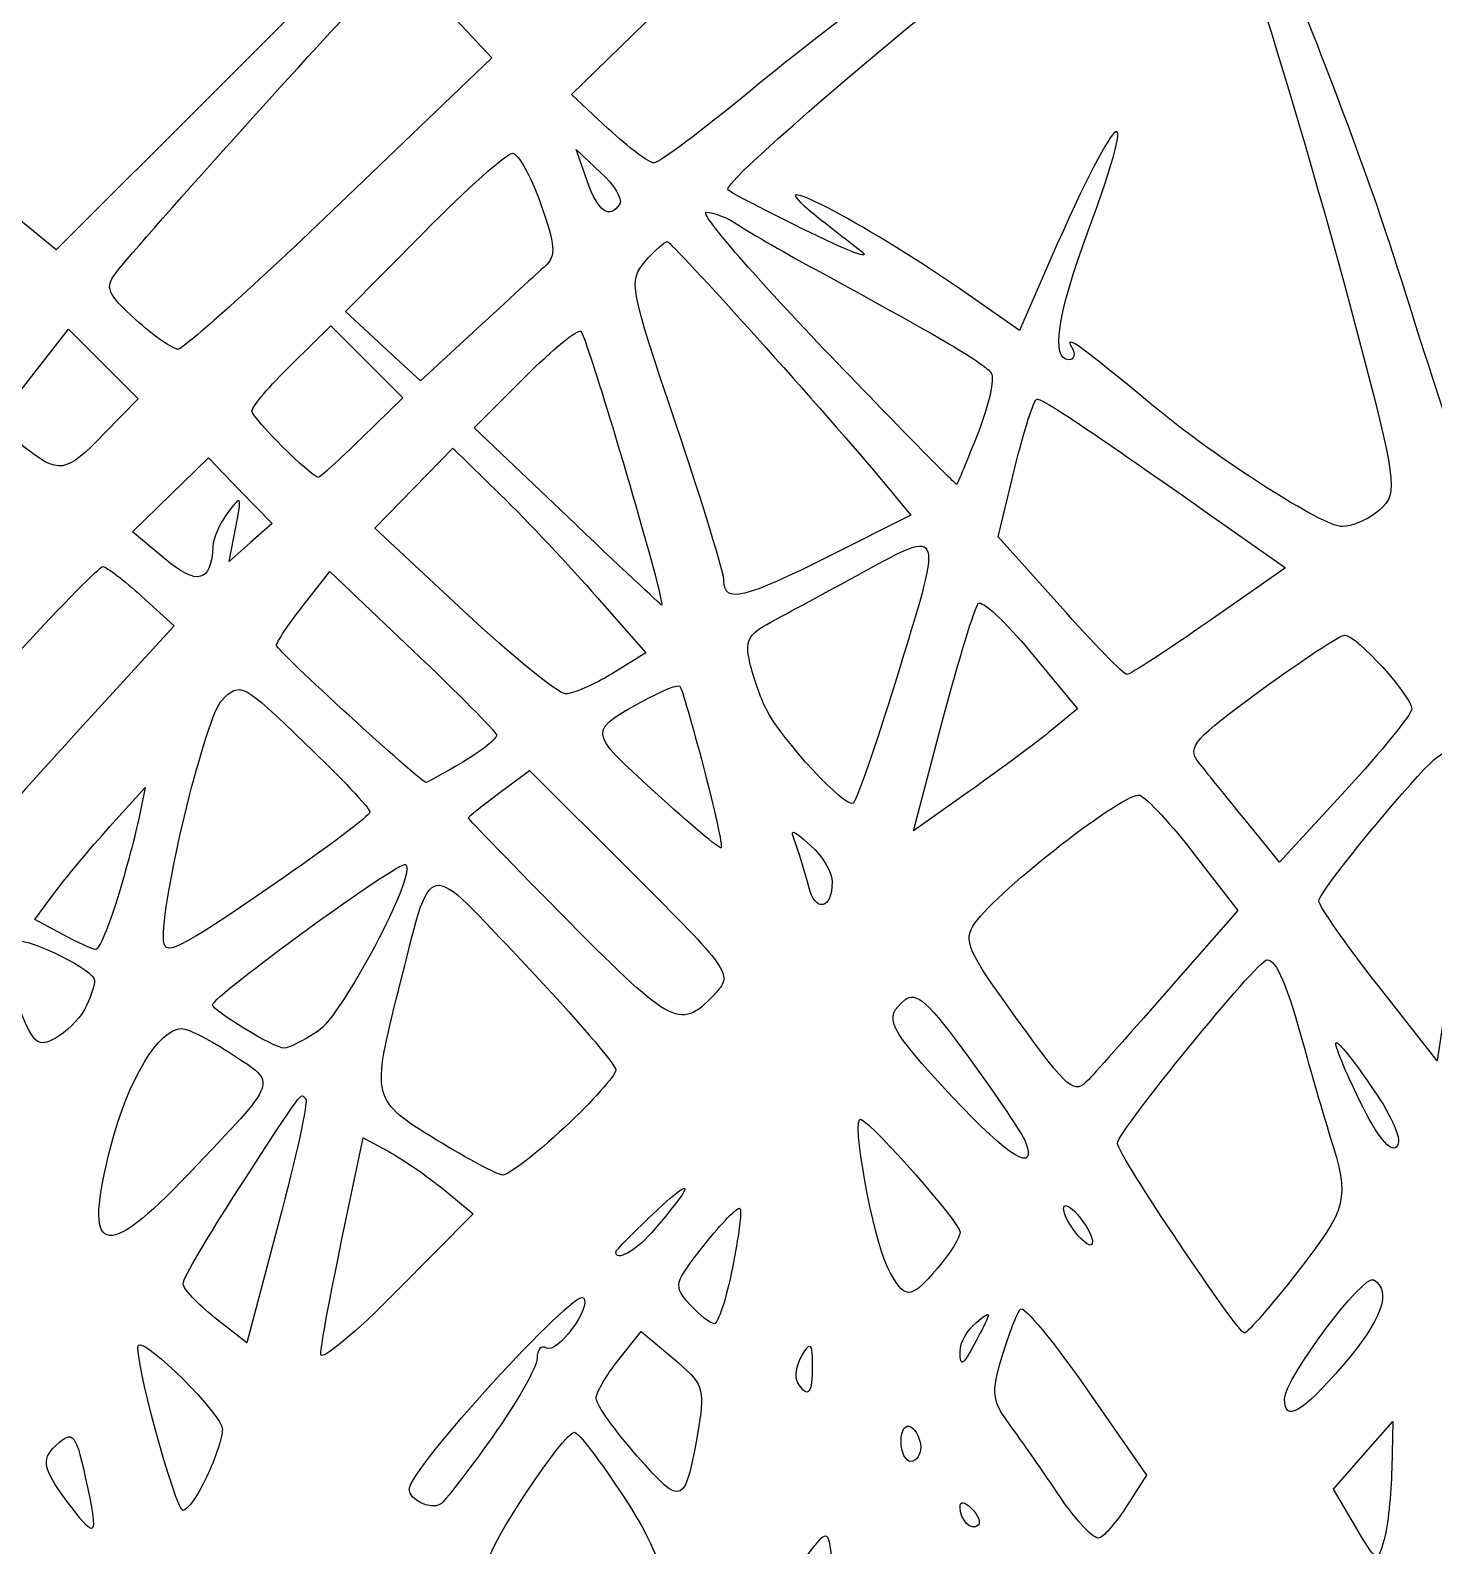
# Model space of a CAD drawing. Header units: centimetres. Extents: x -52 to 49, y -21 to 24.
# Drawn here: x 7.844 to 11.62, y -14.461 to -10.385 of the extents above; entities that cross this region are included whole.
import ezdxf

# ---------------------------------------------------------------- set-up
doc = ezdxf.new("R2010")
doc.units = ezdxf.units.CM
doc.header["$MEASUREMENT"] = 0
doc.layers.add('Layer 1', color=7, linetype='Continuous')

msp = doc.modelspace()

# ---------------------------------------------------------------- linework, layer by layer
at = {"layer": 'Layer 1'}
for points, knots in [([(9.78044, -10.54851), (9.98306, -10.38097), (10.64428, -9.87716), (10.81227, -9.76233), (10.81227, -9.76233), (10.8436, -9.74091), (10.9535, -9.66608), (11.05649, -9.59603), (11.05649, -9.59603), (11.15948, -9.52598), (11.25007, -9.45845), (11.25779, -9.44595), (11.25779, -9.44595), (11.27254, -9.42208), (10.90783, -9.15533), (10.85977, -9.15483), (10.85977, -9.15483), (10.81999, -9.15441), (9.92936, -9.94611), (9.49854, -10.36485), (9.49854, -10.36485), (9.49854, -10.36485), (9.3001, -10.55772), (9.3001, -10.55772), (9.3001, -10.55772), (9.3001, -10.55772), (9.39893, -10.64988), (9.39893, -10.64988), (9.39893, -10.64988), (9.45329, -10.70057), (9.5087, -10.74204), (9.52208, -10.74204), (9.52208, -10.74204), (9.53545, -10.74204), (9.65172, -10.65495), (9.78044, -10.54851)], [0, 0, 0, 0, 0.1, 0.1, 0.1, 0.1, 0.2, 0.2, 0.2, 0.2, 0.3, 0.3, 0.3, 0.3, 0.4, 0.4, 0.4, 0.4, 0.5, 0.5, 0.5, 0.5, 0.6, 0.6, 0.6, 0.6, 0.7, 0.7, 0.7, 0.7, 0.8, 0.8, 0.8, 0.8, 1, 1, 1, 1]), ([(11.9886, -11.34824), (11.99903, -11.32772), (12.03346, -11.21569), (12.06512, -11.09927), (12.06512, -11.09927), (12.09677, -10.98285), (12.16923, -10.74846), (12.22613, -10.5784), (12.22613, -10.5784), (12.28303, -10.40834), (12.32959, -10.26351), (12.32959, -10.25657), (12.32959, -10.25657), (12.32959, -10.23773), (11.95629, -9.93241), (11.65103, -9.70156), (11.65103, -9.70156), (11.40035, -9.51198), (11.31482, -9.46845), (11.2933, -9.51945), (11.2933, -9.51945), (11.28845, -9.53095), (11.22793, -9.58059), (11.1588, -9.62977), (11.1588, -9.62977), (11.08968, -9.67895), (11.03312, -9.73257), (11.03312, -9.74893), (11.03312, -9.74893), (11.03312, -9.76529), (11.11513, -9.96931), (11.21537, -10.2023), (11.21537, -10.2023), (11.31561, -10.43529), (11.45339, -10.80386), (11.52154, -11.02135), (11.52154, -11.02135), (11.5897, -11.23883), (11.65673, -11.44459), (11.67049, -11.47859), (11.67049, -11.47859), (11.67049, -11.47859), (11.69552, -11.54041), (11.69552, -11.54041), (11.69552, -11.54041), (11.69552, -11.54041), (11.83257, -11.46298), (11.83257, -11.46298), (11.83257, -11.46298), (11.90795, -11.4204), (11.97816, -11.36876), (11.98858, -11.34825), (11.98858, -11.34825), (11.98858, -11.34825), (11.9886, -11.34824), (11.9886, -11.34824)], [0, 0, 0, 0, 0.0666667, 0.0666667, 0.0666667, 0.0666667, 0.1333333, 0.1333333, 0.1333333, 0.1333333, 0.2, 0.2, 0.2, 0.2, 0.2666667, 0.2666667, 0.2666667, 0.2666667, 0.3333333, 0.3333333, 0.3333333, 0.3333333, 0.4, 0.4, 0.4, 0.4, 0.4666667, 0.4666667, 0.4666667, 0.4666667, 0.5333333, 0.5333333, 0.5333333, 0.5333333, 0.6, 0.6, 0.6, 0.6, 0.6666667, 0.6666667, 0.6666667, 0.6666667, 0.7333333, 0.7333333, 0.7333333, 0.7333333, 0.8, 0.8, 0.8, 0.8, 0.8666667, 0.8666667, 0.8666667, 0.8666667, 1, 1, 1, 1]), ([(8.4654, -9.84559), (8.30173, -9.69109), (8.15963, -9.56137), (8.14962, -9.55732), (8.14962, -9.55732), (8.11862, -9.54477), (7.32895, -10.4222), (7.32895, -10.46919), (7.32895, -10.46919), (7.32895, -10.48394), (7.4605, -10.60404), (7.62127, -10.73608), (7.62127, -10.73608), (7.62127, -10.73608), (7.91359, -10.97615), (7.91359, -10.97615), (7.91359, -10.97615), (7.91359, -10.97615), (8.33828, -10.55131), (8.33828, -10.55131), (8.33828, -10.55131), (8.33828, -10.55131), (8.76297, -10.12647), (8.76297, -10.12647), (8.76297, -10.12647), (8.76297, -10.12647), (8.46539, -9.84557), (8.46539, -9.84557), (8.46539, -9.84557), (8.46539, -9.84557), (8.4654, -9.84559), (8.4654, -9.84559)], [0, 0, 0, 0, 0.1111111, 0.1111111, 0.1111111, 0.1111111, 0.2222222, 0.2222222, 0.2222222, 0.2222222, 0.3333333, 0.3333333, 0.3333333, 0.3333333, 0.4444444, 0.4444444, 0.4444444, 0.4444444, 0.5555556, 0.5555556, 0.5555556, 0.5555556, 0.6666667, 0.6666667, 0.6666667, 0.6666667, 0.7777778, 0.7777778, 0.7777778, 0.7777778, 1, 1, 1, 1]), ([(11.46307, -11.68421), (11.52416, -11.63783), (11.52258, -11.61678), (11.4317, -11.26642), (11.4317, -11.26642), (11.25426, -10.58241), (11.00823, -9.81215), (10.96229, -9.79684), (10.96229, -9.79684), (10.91573, -9.78132), (9.69147, -10.78508), (9.72097, -10.81459), (9.72097, -10.81459), (9.72796, -10.82158), (9.82662, -10.87276), (9.94022, -10.92833), (9.94022, -10.92833), (10.06458, -10.98917), (10.11635, -11.00643), (10.07033, -10.97172), (10.07033, -10.97172), (10.02829, -10.94001), (9.96876, -10.89321), (9.93804, -10.86771), (9.93804, -10.86771), (9.79408, -10.74825), (10.11658, -10.91998), (10.3678, -11.09656), (10.3678, -11.09656), (10.3678, -11.09656), (10.50498, -11.19298), (10.50498, -11.19298), (10.50498, -11.19298), (10.50498, -11.19298), (10.57128, -11.04029), (10.57128, -11.04029), (10.57128, -11.04029), (10.76761, -10.58815), (10.83967, -10.51906), (10.68915, -10.92729), (10.68915, -10.92729), (10.60721, -11.14953), (10.58903, -11.27125), (10.63779, -11.27125), (10.63779, -11.27125), (10.6532, -11.27125), (10.65687, -11.25637), (10.64594, -11.23818), (10.64594, -11.23818), (10.62289, -11.19981), (10.66892, -11.23277), (10.86112, -11.39228), (10.86112, -11.39228), (11.03981, -11.54057), (11.32268, -11.72124), (11.37454, -11.7202), (11.37454, -11.7202), (11.39775, -11.71975), (11.43758, -11.70354), (11.46304, -11.68421), (11.46304, -11.68421), (11.46304, -11.68421), (11.46307, -11.68421), (11.46307, -11.68421)], [0, 0, 0, 0, 0.0588235, 0.0588235, 0.0588235, 0.0588235, 0.1176471, 0.1176471, 0.1176471, 0.1176471, 0.1764706, 0.1764706, 0.1764706, 0.1764706, 0.2352941, 0.2352941, 0.2352941, 0.2352941, 0.2941176, 0.2941176, 0.2941176, 0.2941176, 0.3529412, 0.3529412, 0.3529412, 0.3529412, 0.4117647, 0.4117647, 0.4117647, 0.4117647, 0.4705882, 0.4705882, 0.4705882, 0.4705882, 0.5294118, 0.5294118, 0.5294118, 0.5294118, 0.5882353, 0.5882353, 0.5882353, 0.5882353, 0.6470588, 0.6470588, 0.6470588, 0.6470588, 0.7058824, 0.7058824, 0.7058824, 0.7058824, 0.7647059, 0.7647059, 0.7647059, 0.7647059, 0.8235294, 0.8235294, 0.8235294, 0.8235294, 0.8823529, 0.8823529, 0.8823529, 0.8823529, 1, 1, 1, 1]), ([(8.67707, -10.85104), (8.67707, -10.85104), (9.08591, -10.4593), (9.08591, -10.4593), (9.08591, -10.4593), (9.08591, -10.4593), (8.96343, -10.32967), (8.96343, -10.32967), (8.96343, -10.32967), (8.96343, -10.32967), (8.84095, -10.20004), (8.84095, -10.20004), (8.84095, -10.20004), (8.84095, -10.20004), (8.77009, -10.26601), (8.77009, -10.26601), (8.77009, -10.26601), (8.70004, -10.33123), (8.14075, -10.9516), (8.07385, -11.03829), (8.07385, -11.03829), (8.0439, -11.0771), (8.0511, -11.09393), (8.12727, -11.16319), (8.12727, -11.16319), (8.17568, -11.20721), (8.2272, -11.24313), (8.24176, -11.24301), (8.24176, -11.24301), (8.25631, -11.24301), (8.4522, -11.0665), (8.67706, -10.85104), (8.67706, -10.85104), (8.67706, -10.85104), (8.67707, -10.85104), (8.67707, -10.85104)], [0, 0, 0, 0, 0.1, 0.1, 0.1, 0.1, 0.2, 0.2, 0.2, 0.2, 0.3, 0.3, 0.3, 0.3, 0.4, 0.4, 0.4, 0.4, 0.5, 0.5, 0.5, 0.5, 0.6, 0.6, 0.6, 0.6, 0.7, 0.7, 0.7, 0.7, 0.8, 0.8, 0.8, 0.8, 1, 1, 1, 1]), ([(9.22963, -11.01883), (9.25901, -10.99235), (9.25685, -10.96403), (9.21681, -10.85129), (9.21681, -10.85129), (9.19031, -10.77667), (9.15625, -10.71562), (9.14114, -10.71562), (9.14114, -10.71562), (9.12602, -10.71562), (9.01869, -10.81148), (8.90261, -10.92865), (8.90261, -10.92865), (8.90261, -10.92865), (8.69157, -11.14168), (8.69157, -11.14168), (8.69157, -11.14168), (8.69157, -11.14168), (8.79266, -11.23499), (8.79266, -11.23499), (8.79266, -11.23499), (8.79266, -11.23499), (8.89375, -11.3283), (8.89375, -11.3283), (8.89375, -11.3283), (8.89375, -11.3283), (9.04402, -11.1895), (9.04402, -11.1895), (9.04402, -11.1895), (9.12667, -11.11316), (9.2102, -11.03636), (9.22965, -11.01883), (9.22965, -11.01883), (9.22965, -11.01883), (9.22963, -11.01883), (9.22963, -11.01883)], [0, 0, 0, 0, 0.1, 0.1, 0.1, 0.1, 0.2, 0.2, 0.2, 0.2, 0.3, 0.3, 0.3, 0.3, 0.4, 0.4, 0.4, 0.4, 0.5, 0.5, 0.5, 0.5, 0.6, 0.6, 0.6, 0.6, 0.7, 0.7, 0.7, 0.7, 0.8, 0.8, 0.8, 0.8, 1, 1, 1, 1]), ([(9.43002, -10.85176), (9.43771, -10.83932), (9.41444, -10.80138), (9.37832, -10.76745), (9.37832, -10.76745), (9.37832, -10.76745), (9.31265, -10.70575), (9.31265, -10.70575), (9.31265, -10.70575), (9.31265, -10.70575), (9.34204, -10.79006), (9.34204, -10.79006), (9.34204, -10.79006), (9.37109, -10.87339), (9.40288, -10.89568), (9.43002, -10.85176)], [0, 0, 0, 0, 0.2, 0.2, 0.2, 0.2, 0.4, 0.4, 0.4, 0.4, 0.6, 0.6, 0.6, 0.6, 1, 1, 1, 1]), ([(10.39371, -11.46768), (10.42282, -11.39382), (10.4387, -11.32167), (10.429, -11.30736), (10.429, -11.30736), (10.41139, -11.28137), (10.29932, -11.2151), (9.9748, -11.03875), (9.9748, -11.03875), (9.88021, -10.98735), (9.77934, -10.92934), (9.75063, -10.90983), (9.75063, -10.90983), (9.72193, -10.89032), (9.68223, -10.87437), (9.66241, -10.87437), (9.66241, -10.87437), (9.6426, -10.87437), (9.78514, -11.04004), (9.97918, -11.24253), (9.97918, -11.24253), (10.17322, -11.44502), (10.33396, -11.60873), (10.33638, -11.60633), (10.33638, -11.60633), (10.33879, -11.60392), (10.3646, -11.54154), (10.39371, -11.46768)], [0, 0, 0, 0, 0.125, 0.125, 0.125, 0.125, 0.25, 0.25, 0.25, 0.25, 0.375, 0.375, 0.375, 0.375, 0.5, 0.5, 0.5, 0.5, 0.625, 0.625, 0.625, 0.625, 0.75, 0.75, 0.75, 0.75, 1, 1, 1, 1]), ([(9.99706, -11.79775), (9.99706, -11.79775), (10.21314, -11.68925), (10.21314, -11.68925), (10.21314, -11.68925), (10.21314, -11.68925), (10.14385, -11.60592), (10.14385, -11.60592), (10.14385, -11.60592), (9.99273, -11.4242), (9.56974, -10.95374), (9.55748, -10.95374), (9.55748, -10.95374), (9.55031, -10.95374), (9.52353, -10.97786), (9.49796, -11.00734), (9.49796, -11.00734), (9.4532, -11.05895), (9.45627, -11.07514), (9.58085, -11.444), (9.58085, -11.444), (9.65201, -11.65469), (9.71022, -11.84488), (9.71022, -11.86665), (9.71022, -11.86665), (9.71022, -11.92785), (9.76336, -11.91508), (9.99707, -11.79774), (9.99707, -11.79774), (9.99707, -11.79774), (9.99706, -11.79775), (9.99706, -11.79775)], [0, 0, 0, 0, 0.1111111, 0.1111111, 0.1111111, 0.1111111, 0.2222222, 0.2222222, 0.2222222, 0.2222222, 0.3333333, 0.3333333, 0.3333333, 0.3333333, 0.4444444, 0.4444444, 0.4444444, 0.4444444, 0.5555556, 0.5555556, 0.5555556, 0.5555556, 0.6666667, 0.6666667, 0.6666667, 0.6666667, 0.7777778, 0.7777778, 0.7777778, 0.7777778, 1, 1, 1, 1]), ([(8.04382, -11.46919), (8.04382, -11.46919), (8.13406, -11.37609), (8.13406, -11.37609), (8.13406, -11.37609), (8.13406, -11.37609), (8.04047, -11.2825), (8.04047, -11.2825), (8.04047, -11.2825), (8.04047, -11.2825), (7.94688, -11.18891), (7.94688, -11.18891), (7.94688, -11.18891), (7.94688, -11.18891), (7.84793, -11.31592), (7.84793, -11.31592), (7.84793, -11.31592), (7.84793, -11.31592), (7.74898, -11.44293), (7.74898, -11.44293), (7.74898, -11.44293), (7.74898, -11.44293), (7.82339, -11.50248), (7.82339, -11.50248), (7.82339, -11.50248), (7.92159, -11.58107), (7.93773, -11.57863), (8.04381, -11.46919), (8.04381, -11.46919), (8.04381, -11.46919), (8.04382, -11.46919), (8.04382, -11.46919)], [0, 0, 0, 0, 0.1111111, 0.1111111, 0.1111111, 0.1111111, 0.2222222, 0.2222222, 0.2222222, 0.2222222, 0.3333333, 0.3333333, 0.3333333, 0.3333333, 0.4444444, 0.4444444, 0.4444444, 0.4444444, 0.5555556, 0.5555556, 0.5555556, 0.5555556, 0.6666667, 0.6666667, 0.6666667, 0.6666667, 0.7777778, 0.7777778, 0.7777778, 0.7777778, 1, 1, 1, 1]), ([(8.73593, -11.48145), (8.73593, -11.48145), (8.8465, -11.37415), (8.8465, -11.37415), (8.8465, -11.37415), (8.8465, -11.37415), (8.7496, -11.27725), (8.7496, -11.27725), (8.7496, -11.27725), (8.7496, -11.27725), (8.6527, -11.18035), (8.6527, -11.18035), (8.6527, -11.18035), (8.6527, -11.18035), (8.54646, -11.28409), (8.54646, -11.28409), (8.54646, -11.28409), (8.48803, -11.34115), (8.44022, -11.39749), (8.44022, -11.40929), (8.44022, -11.40929), (8.44022, -11.42726), (8.59843, -11.58558), (8.61878, -11.58798), (8.61878, -11.58798), (8.6224, -11.5884), (8.67512, -11.54047), (8.73593, -11.48145)], [0, 0, 0, 0, 0.125, 0.125, 0.125, 0.125, 0.25, 0.25, 0.25, 0.25, 0.375, 0.375, 0.375, 0.375, 0.5, 0.5, 0.5, 0.5, 0.625, 0.625, 0.625, 0.625, 0.75, 0.75, 0.75, 0.75, 1, 1, 1, 1]), ([(9.52047, -11.83349), (9.45595, -11.59392), (9.33779, -11.20751), (9.32521, -11.19493), (9.32521, -11.19493), (9.31764, -11.18736), (9.24992, -11.24269), (9.17472, -11.31789), (9.17472, -11.31789), (9.17472, -11.31789), (9.03799, -11.45462), (9.03799, -11.45462), (9.03799, -11.45462), (9.03799, -11.45462), (9.28811, -11.69246), (9.28811, -11.69246), (9.28811, -11.69246), (9.42568, -11.82327), (9.54025, -11.93084), (9.54271, -11.9315), (9.54271, -11.9315), (9.54517, -11.93216), (9.53517, -11.88806), (9.52047, -11.83349)], [0, 0, 0, 0, 0.1428571, 0.1428571, 0.1428571, 0.1428571, 0.2857143, 0.2857143, 0.2857143, 0.2857143, 0.4285714, 0.4285714, 0.4285714, 0.4285714, 0.5714286, 0.5714286, 0.5714286, 0.5714286, 0.7142857, 0.7142857, 0.7142857, 0.7142857, 1, 1, 1, 1]), ([(11.0154, -11.9747), (11.0154, -11.9747), (11.22116, -11.83148), (11.22116, -11.83148), (11.22116, -11.83148), (11.22116, -11.83148), (11.00147, -11.67699), (11.00147, -11.67699), (11.00147, -11.67699), (10.68376, -11.45357), (10.56923, -11.37708), (10.55242, -11.37708), (10.55242, -11.37708), (10.54425, -11.37708), (10.51733, -11.46039), (10.49257, -11.56222), (10.49257, -11.56222), (10.49257, -11.56222), (10.44757, -11.74736), (10.44757, -11.74736), (10.44757, -11.74736), (10.44757, -11.74736), (10.61345, -11.93263), (10.61345, -11.93263), (10.61345, -11.93263), (10.70468, -12.03453), (10.78615, -12.1179), (10.79448, -12.1179), (10.79448, -12.1179), (10.80281, -12.1179), (10.90223, -12.05345), (11.0154, -11.97468), (11.0154, -11.97468), (11.0154, -11.97468), (11.0154, -11.9747), (11.0154, -11.9747)], [0, 0, 0, 0, 0.1, 0.1, 0.1, 0.1, 0.2, 0.2, 0.2, 0.2, 0.3, 0.3, 0.3, 0.3, 0.4, 0.4, 0.4, 0.4, 0.5, 0.5, 0.5, 0.5, 0.6, 0.6, 0.6, 0.6, 0.7, 0.7, 0.7, 0.7, 0.8, 0.8, 0.8, 0.8, 1, 1, 1, 1]), ([(9.40992, -12.11546), (9.40992, -12.11546), (9.49952, -12.06008), (9.49952, -12.06008), (9.49952, -12.06008), (9.49952, -12.06008), (9.36888, -11.91041), (9.36888, -11.91041), (9.36888, -11.91041), (9.29703, -11.82809), (9.18023, -11.7041), (9.10934, -11.63489), (9.10934, -11.63489), (9.10934, -11.63489), (8.98045, -11.50904), (8.98045, -11.50904), (8.98045, -11.50904), (8.98045, -11.50904), (8.8757, -11.61685), (8.8757, -11.61685), (8.8757, -11.61685), (8.8757, -11.61685), (8.77095, -11.72466), (8.77095, -11.72466), (8.77095, -11.72466), (8.77095, -11.72466), (9.00908, -11.9467), (9.00908, -11.9467), (9.00908, -11.9467), (9.14005, -12.06882), (9.26366, -12.16921), (9.28377, -12.16979), (9.28377, -12.16979), (9.30388, -12.17037), (9.36065, -12.14593), (9.40993, -12.11547), (9.40993, -12.11547), (9.40993, -12.11547), (9.40992, -12.11546), (9.40992, -12.11546)], [0, 0, 0, 0, 0.0909091, 0.0909091, 0.0909091, 0.0909091, 0.1818182, 0.1818182, 0.1818182, 0.1818182, 0.2727273, 0.2727273, 0.2727273, 0.2727273, 0.3636364, 0.3636364, 0.3636364, 0.3636364, 0.4545455, 0.4545455, 0.4545455, 0.4545455, 0.5454545, 0.5454545, 0.5454545, 0.5454545, 0.6363636, 0.6363636, 0.6363636, 0.6363636, 0.7272727, 0.7272727, 0.7272727, 0.7272727, 0.8181818, 0.8181818, 0.8181818, 0.8181818, 1, 1, 1, 1]), ([(8.33481, -11.77396), (8.3355, -11.75213), (8.35375, -11.71086), (8.37538, -11.68226), (8.37538, -11.68226), (8.41198, -11.63385), (8.41347, -11.63661), (8.39696, -11.72195), (8.39696, -11.72195), (8.39696, -11.72195), (8.37921, -11.81365), (8.37921, -11.81365), (8.37921, -11.81365), (8.37921, -11.81365), (8.43681, -11.76266), (8.43681, -11.76266), (8.43681, -11.76266), (8.43681, -11.76266), (8.49442, -11.71167), (8.49442, -11.71167), (8.49442, -11.71167), (8.49442, -11.71167), (8.40905, -11.6236), (8.40905, -11.6236), (8.40905, -11.6236), (8.40905, -11.6236), (8.32369, -11.53553), (8.32369, -11.53553), (8.32369, -11.53553), (8.32369, -11.53553), (8.22152, -11.6349), (8.22152, -11.6349), (8.22152, -11.6349), (8.22152, -11.6349), (8.11935, -11.73427), (8.11935, -11.73427), (8.11935, -11.73427), (8.11935, -11.73427), (8.20565, -11.80672), (8.20565, -11.80672), (8.20565, -11.80672), (8.29295, -11.88001), (8.33179, -11.87016), (8.33481, -11.77396)], [0, 0, 0, 0, 0.0833333, 0.0833333, 0.0833333, 0.0833333, 0.1666667, 0.1666667, 0.1666667, 0.1666667, 0.25, 0.25, 0.25, 0.25, 0.3333333, 0.3333333, 0.3333333, 0.3333333, 0.4166667, 0.4166667, 0.4166667, 0.4166667, 0.5, 0.5, 0.5, 0.5, 0.5833333, 0.5833333, 0.5833333, 0.5833333, 0.6666667, 0.6666667, 0.6666667, 0.6666667, 0.75, 0.75, 0.75, 0.75, 0.8333333, 0.8333333, 0.8333333, 0.8333333, 1, 1, 1, 1]), ([(10.17048, -12.14068), (10.30127, -11.71826), (10.30281, -11.72382), (10.08724, -11.84126), (10.08724, -11.84126), (9.98901, -11.89477), (9.8759, -11.95598), (9.83587, -11.97727), (9.83587, -11.97727), (9.77539, -12.00944), (9.76595, -12.02794), (9.78, -12.08679), (9.78, -12.08679), (9.7893, -12.12574), (9.80884, -12.18142), (9.82344, -12.21052), (9.82344, -12.21052), (9.86475, -12.29291), (10.03896, -12.48115), (10.05804, -12.46401), (10.05804, -12.46401), (10.06744, -12.45556), (10.11804, -12.31006), (10.17049, -12.14068), (10.17049, -12.14068), (10.17049, -12.14068), (10.17048, -12.14068), (10.17048, -12.14068)], [0, 0, 0, 0, 0.125, 0.125, 0.125, 0.125, 0.25, 0.25, 0.25, 0.25, 0.375, 0.375, 0.375, 0.375, 0.5, 0.5, 0.5, 0.5, 0.625, 0.625, 0.625, 0.625, 0.75, 0.75, 0.75, 0.75, 1, 1, 1, 1]), ([(8.00752, -12.23107), (8.00752, -12.23107), (8.23095, -11.98704), (8.23095, -11.98704), (8.23095, -11.98704), (8.23095, -11.98704), (8.14375, -11.90773), (8.14375, -11.90773), (8.14375, -11.90773), (8.09579, -11.86411), (8.04887, -11.82808), (8.03947, -11.82765), (8.03947, -11.82765), (8.02198, -11.82686), (7.63285, -12.24654), (7.57655, -12.32692), (7.57655, -12.32692), (7.5517, -12.3624), (7.55664, -12.39756), (7.60081, -12.49961), (7.60081, -12.49961), (7.60081, -12.49961), (7.65628, -12.62775), (7.65628, -12.62775), (7.65628, -12.62775), (7.65628, -12.62775), (7.72018, -12.55143), (7.72018, -12.55143), (7.72018, -12.55143), (7.75533, -12.50945), (7.88463, -12.36529), (8.00751, -12.23107), (8.00751, -12.23107), (8.00751, -12.23107), (8.00752, -12.23107), (8.00752, -12.23107)], [0, 0, 0, 0, 0.1, 0.1, 0.1, 0.1, 0.2, 0.2, 0.2, 0.2, 0.3, 0.3, 0.3, 0.3, 0.4, 0.4, 0.4, 0.4, 0.5, 0.5, 0.5, 0.5, 0.6, 0.6, 0.6, 0.6, 0.7, 0.7, 0.7, 0.7, 0.8, 0.8, 0.8, 0.8, 1, 1, 1, 1]), ([(9.00755, -12.35343), (9.05932, -12.32289), (9.10013, -12.29015), (9.09825, -12.28067), (9.09825, -12.28067), (9.09637, -12.2712), (8.99463, -12.16844), (8.87216, -12.05232), (8.87216, -12.05232), (8.87216, -12.05232), (8.64948, -11.8412), (8.64948, -11.8412), (8.64948, -11.8412), (8.64948, -11.8412), (8.57792, -11.93264), (8.57792, -11.93264), (8.57792, -11.93264), (8.53856, -11.98293), (8.50636, -12.03114), (8.50636, -12.03976), (8.50636, -12.03976), (8.50636, -12.05256), (8.89132, -12.40533), (8.90834, -12.40812), (8.90834, -12.40812), (8.91115, -12.40857), (8.9558, -12.38397), (9.00756, -12.35343), (9.00756, -12.35343), (9.00756, -12.35343), (9.00755, -12.35343), (9.00755, -12.35343)], [0, 0, 0, 0, 0.1111111, 0.1111111, 0.1111111, 0.1111111, 0.2222222, 0.2222222, 0.2222222, 0.2222222, 0.3333333, 0.3333333, 0.3333333, 0.3333333, 0.4444444, 0.4444444, 0.4444444, 0.4444444, 0.5555556, 0.5555556, 0.5555556, 0.5555556, 0.6666667, 0.6666667, 0.6666667, 0.6666667, 0.7777778, 0.7777778, 0.7777778, 0.7777778, 1, 1, 1, 1]), ([(10.59126, -12.268), (10.59126, -12.268), (10.66105, -12.21052), (10.66105, -12.21052), (10.66105, -12.21052), (10.66105, -12.21052), (10.53649, -12.05942), (10.53649, -12.05942), (10.53649, -12.05942), (10.46798, -11.97631), (10.40404, -11.91678), (10.39438, -11.92713), (10.39438, -11.92713), (10.38473, -11.93748), (10.34155, -12.07917), (10.29842, -12.24201), (10.29842, -12.24201), (10.29842, -12.24201), (10.22001, -12.53807), (10.22001, -12.53807), (10.22001, -12.53807), (10.22001, -12.53807), (10.37074, -12.43178), (10.37074, -12.43178), (10.37074, -12.43178), (10.45364, -12.37332), (10.55287, -12.29962), (10.59125, -12.26801), (10.59125, -12.26801), (10.59125, -12.26801), (10.59126, -12.268), (10.59126, -12.268)], [0, 0, 0, 0, 0.1111111, 0.1111111, 0.1111111, 0.1111111, 0.2222222, 0.2222222, 0.2222222, 0.2222222, 0.3333333, 0.3333333, 0.3333333, 0.3333333, 0.4444444, 0.4444444, 0.4444444, 0.4444444, 0.5555556, 0.5555556, 0.5555556, 0.5555556, 0.6666667, 0.6666667, 0.6666667, 0.6666667, 0.7777778, 0.7777778, 0.7777778, 0.7777778, 1, 1, 1, 1]), ([(11.56036, -12.21052), (11.56084, -12.17667), (11.41189, -12.01208), (11.38077, -12.01208), (11.38077, -12.01208), (11.36784, -12.01208), (11.26598, -12.07874), (11.15442, -12.16021), (11.15442, -12.16021), (10.97679, -12.28993), (10.95582, -12.31376), (10.9856, -12.35203), (10.9856, -12.35203), (11.00431, -12.37606), (11.06131, -12.44682), (11.11226, -12.50928), (11.11226, -12.50928), (11.11226, -12.50928), (11.20491, -12.62283), (11.20491, -12.62283), (11.20491, -12.62283), (11.20491, -12.62283), (11.38244, -12.4299), (11.38244, -12.4299), (11.38244, -12.4299), (11.48008, -12.32379), (11.56014, -12.22507), (11.56035, -12.21052), (11.56035, -12.21052), (11.56035, -12.21052), (11.56036, -12.21052), (11.56036, -12.21052)], [0, 0, 0, 0, 0.1111111, 0.1111111, 0.1111111, 0.1111111, 0.2222222, 0.2222222, 0.2222222, 0.2222222, 0.3333333, 0.3333333, 0.3333333, 0.3333333, 0.4444444, 0.4444444, 0.4444444, 0.4444444, 0.5555556, 0.5555556, 0.5555556, 0.5555556, 0.6666667, 0.6666667, 0.6666667, 0.6666667, 0.7777778, 0.7777778, 0.7777778, 0.7777778, 1, 1, 1, 1]), ([(8.49974, -12.68217), (8.64162, -12.585), (8.75771, -12.49757), (8.75771, -12.48788), (8.75771, -12.48788), (8.75771, -12.47819), (8.67948, -12.39514), (8.58385, -12.30332), (8.58385, -12.30332), (8.4131, -12.13936), (8.4091, -12.13727), (8.35993, -12.18668), (8.35993, -12.18668), (8.3172, -12.22962), (8.20248, -12.69426), (8.20216, -12.82568), (8.20216, -12.82568), (8.2019, -12.88026), (8.23069, -12.86643), (8.49974, -12.68217)], [0, 0, 0, 0, 0.1666667, 0.1666667, 0.1666667, 0.1666667, 0.3333333, 0.3333333, 0.3333333, 0.3333333, 0.5, 0.5, 0.5, 0.5, 0.6666667, 0.6666667, 0.6666667, 0.6666667, 1, 1, 1, 1]), ([(9.65511, -12.36733), (9.62494, -12.25214), (9.59633, -12.15398), (9.59154, -12.14918), (9.59154, -12.14918), (9.58675, -12.14439), (9.54898, -12.15877), (9.50761, -12.18114), (9.50761, -12.18114), (9.34028, -12.27161), (9.33991, -12.26595), (9.52423, -12.43462), (9.52423, -12.43462), (9.6184, -12.52079), (9.69871, -12.58803), (9.7027, -12.58403), (9.7027, -12.58403), (9.7067, -12.58003), (9.68528, -12.48252), (9.65511, -12.36733)], [0, 0, 0, 0, 0.1666667, 0.1666667, 0.1666667, 0.1666667, 0.3333333, 0.3333333, 0.3333333, 0.3333333, 0.5, 0.5, 0.5, 0.5, 0.6666667, 0.6666667, 0.6666667, 0.6666667, 1, 1, 1, 1]), ([(11.7093, -12.56771), (11.72149, -12.44143), (11.71622, -12.38296), (11.68948, -12.34769), (11.68948, -12.34769), (11.65582, -12.30329), (11.64009, -12.31488), (11.48199, -12.50058), (11.48199, -12.50058), (11.38791, -12.6111), (11.31093, -12.71288), (11.31093, -12.72677), (11.31093, -12.72677), (11.31093, -12.74066), (11.38237, -12.84325), (11.46968, -12.95475), (11.46968, -12.95475), (11.46968, -12.95475), (11.62843, -13.15748), (11.62843, -13.15748), (11.62843, -13.15748), (11.62843, -13.15748), (11.66056, -12.94858), (11.66056, -12.94858), (11.66056, -12.94858), (11.67823, -12.83368), (11.70016, -12.66229), (11.7093, -12.5677), (11.7093, -12.5677), (11.7093, -12.5677), (11.7093, -12.56771), (11.7093, -12.56771)], [0, 0, 0, 0, 0.1111111, 0.1111111, 0.1111111, 0.1111111, 0.2222222, 0.2222222, 0.2222222, 0.2222222, 0.3333333, 0.3333333, 0.3333333, 0.3333333, 0.4444444, 0.4444444, 0.4444444, 0.4444444, 0.5555556, 0.5555556, 0.5555556, 0.5555556, 0.6666667, 0.6666667, 0.6666667, 0.6666667, 0.7777778, 0.7777778, 0.7777778, 0.7777778, 1, 1, 1, 1]), ([(9.68989, -12.97241), (9.73331, -12.92444), (9.72409, -12.91142), (9.46117, -12.64939), (9.46117, -12.64939), (9.46117, -12.64939), (9.18721, -12.37636), (9.18721, -12.37636), (9.18721, -12.37636), (9.18721, -12.37636), (9.10475, -12.43732), (9.10475, -12.43732), (9.10475, -12.43732), (9.0594, -12.47085), (9.02229, -12.50066), (9.02229, -12.50357), (9.02229, -12.50357), (9.02229, -12.50648), (9.14433, -12.63223), (9.29349, -12.78302), (9.29349, -12.78302), (9.57415, -13.06675), (9.59535, -13.07688), (9.68989, -12.97241)], [0, 0, 0, 0, 0.1428571, 0.1428571, 0.1428571, 0.1428571, 0.2857143, 0.2857143, 0.2857143, 0.2857143, 0.4285714, 0.4285714, 0.4285714, 0.4285714, 0.5714286, 0.5714286, 0.5714286, 0.5714286, 0.7142857, 0.7142857, 0.7142857, 0.7142857, 1, 1, 1, 1]), ([(8.07849, -12.71984), (8.10181, -12.64344), (8.12804, -12.54521), (8.13679, -12.50156), (8.13679, -12.50156), (8.13679, -12.50156), (8.15269, -12.42218), (8.15269, -12.42218), (8.15269, -12.42218), (8.15269, -12.42218), (8.05729, -12.52801), (8.05729, -12.52801), (8.05729, -12.52801), (8.00482, -12.58622), (7.93815, -12.666), (7.90914, -12.7053), (7.90914, -12.7053), (7.90914, -12.7053), (7.85639, -12.77676), (7.85639, -12.77676), (7.85639, -12.77676), (7.85639, -12.77676), (7.93003, -12.81669), (7.93003, -12.81669), (7.93003, -12.81669), (7.97053, -12.83865), (8.01096, -12.8571), (8.01989, -12.85768), (8.01989, -12.85768), (8.02881, -12.85826), (8.05519, -12.79623), (8.07851, -12.71983), (8.07851, -12.71983), (8.07851, -12.71983), (8.07849, -12.71984), (8.07849, -12.71984)], [0, 0, 0, 0, 0.1, 0.1, 0.1, 0.1, 0.2, 0.2, 0.2, 0.2, 0.3, 0.3, 0.3, 0.3, 0.4, 0.4, 0.4, 0.4, 0.5, 0.5, 0.5, 0.5, 0.6, 0.6, 0.6, 0.6, 0.7, 0.7, 0.7, 0.7, 0.8, 0.8, 0.8, 0.8, 1, 1, 1, 1]), ([(10.91258, -12.95798), (10.91258, -12.95798), (11.0925, -12.75294), (11.0925, -12.75294), (11.0925, -12.75294), (11.0925, -12.75294), (10.97796, -12.60447), (10.97796, -12.60447), (10.97796, -12.60447), (10.91496, -12.52281), (10.84796, -12.45007), (10.82907, -12.44282), (10.82907, -12.44282), (10.79331, -12.4291), (10.4489, -12.69602), (10.3854, -12.78668), (10.3854, -12.78668), (10.35252, -12.83363), (10.36342, -12.8584), (10.49926, -13.04558), (10.49926, -13.04558), (10.63838, -13.23727), (10.65255, -13.24926), (10.69107, -13.20779), (10.69107, -13.20779), (10.71394, -13.18316), (10.81362, -13.07075), (10.91258, -12.95798)], [0, 0, 0, 0, 0.125, 0.125, 0.125, 0.125, 0.25, 0.25, 0.25, 0.25, 0.375, 0.375, 0.375, 0.375, 0.5, 0.5, 0.5, 0.5, 0.625, 0.625, 0.625, 0.625, 0.75, 0.75, 0.75, 0.75, 1, 1, 1, 1]), ([(10.00125, -12.67608), (10.00125, -12.65009), (9.97542, -12.60614), (9.94385, -12.57842), (9.94385, -12.57842), (9.88927, -12.5305), (9.88732, -12.53042), (9.90428, -12.57678), (9.90428, -12.57678), (9.91409, -12.6036), (9.92928, -12.65412), (9.93805, -12.68905), (9.93805, -12.68905), (9.95573, -12.75951), (10.00126, -12.75017), (10.00126, -12.67609), (10.00126, -12.67609), (10.00126, -12.67609), (10.00125, -12.67608), (10.00125, -12.67608)], [0, 0, 0, 0, 0.1666667, 0.1666667, 0.1666667, 0.1666667, 0.3333333, 0.3333333, 0.3333333, 0.3333333, 0.5, 0.5, 0.5, 0.5, 0.6666667, 0.6666667, 0.6666667, 0.6666667, 1, 1, 1, 1]), ([(8.61677, -13.07821), (8.68412, -13.03408), (8.88296, -12.65768), (8.85415, -12.62887), (8.85415, -12.62887), (8.84044, -12.61516), (8.33438, -12.98285), (8.33438, -13.00652), (8.33438, -13.00652), (8.33438, -13.02231), (8.50086, -13.12311), (8.52713, -13.12324), (8.52713, -13.12324), (8.53855, -13.12324), (8.57889, -13.10303), (8.61677, -13.07822), (8.61677, -13.07822), (8.61677, -13.07822), (8.61677, -13.07821), (8.61677, -13.07821)], [0, 0, 0, 0, 0.1666667, 0.1666667, 0.1666667, 0.1666667, 0.3333333, 0.3333333, 0.3333333, 0.3333333, 0.5, 0.5, 0.5, 0.5, 0.6666667, 0.6666667, 0.6666667, 0.6666667, 1, 1, 1, 1]), ([(9.28026, -13.33712), (9.35666, -13.26604), (9.41917, -13.19616), (9.41917, -13.18183), (9.41917, -13.18183), (9.41917, -13.1675), (9.30974, -13.04015), (9.17598, -12.89882), (9.17598, -12.89882), (8.89895, -12.60609), (8.92801, -12.60048), (8.83543, -12.96459), (8.83543, -12.96459), (8.76087, -13.25784), (8.76205, -13.26259), (8.9363, -13.36947), (8.9363, -13.36947), (9.01997, -13.42079), (9.10034, -13.46359), (9.11489, -13.46458), (9.11489, -13.46458), (9.12944, -13.46556), (9.20386, -13.40822), (9.28025, -13.33714), (9.28025, -13.33714), (9.28025, -13.33714), (9.28026, -13.33712), (9.28026, -13.33712)], [0, 0, 0, 0, 0.125, 0.125, 0.125, 0.125, 0.25, 0.25, 0.25, 0.25, 0.375, 0.375, 0.375, 0.375, 0.5, 0.5, 0.5, 0.5, 0.625, 0.625, 0.625, 0.625, 0.75, 0.75, 0.75, 0.75, 1, 1, 1, 1]), ([(7.98981, -13.01863), (8.0047, -12.99082), (8.01687, -12.95553), (8.01687, -12.94022), (8.01687, -12.94022), (8.01687, -12.91425), (7.85367, -12.83229), (7.80197, -12.83229), (7.80197, -12.83229), (7.7665, -12.83229), (7.77422, -12.92084), (7.81904, -13.0281), (7.81904, -13.0281), (7.85404, -13.11186), (7.86613, -13.1209), (7.91104, -13.09687), (7.91104, -13.09687), (7.93947, -13.08165), (7.97492, -13.04644), (7.98981, -13.01863)], [0, 0, 0, 0, 0.1666667, 0.1666667, 0.1666667, 0.1666667, 0.3333333, 0.3333333, 0.3333333, 0.3333333, 0.5, 0.5, 0.5, 0.5, 0.6666667, 0.6666667, 0.6666667, 0.6666667, 1, 1, 1, 1]), ([(11.25141, -13.72699), (11.38927, -13.55011), (11.39396, -13.53076), (11.3405, -13.35956), (11.3405, -13.35956), (11.32038, -13.29512), (11.28937, -13.18882), (11.2716, -13.12334), (11.2716, -13.12334), (11.22586, -12.95483), (11.19642, -12.88521), (11.17088, -12.88521), (11.17088, -12.88521), (11.14641, -12.88521), (10.76854, -13.34885), (10.76854, -13.37888), (10.76854, -13.37888), (10.76854, -13.4068), (11.09274, -13.89082), (11.1105, -13.88943), (11.1105, -13.88943), (11.11887, -13.88877), (11.18228, -13.81567), (11.2514, -13.72699), (11.2514, -13.72699), (11.2514, -13.72699), (11.25141, -13.72699), (11.25141, -13.72699)], [0, 0, 0, 0, 0.125, 0.125, 0.125, 0.125, 0.25, 0.25, 0.25, 0.25, 0.375, 0.375, 0.375, 0.375, 0.5, 0.5, 0.5, 0.5, 0.625, 0.625, 0.625, 0.625, 0.75, 0.75, 0.75, 0.75, 1, 1, 1, 1]), ([(10.52042, -13.37357), (10.51294, -13.35407), (10.44538, -13.25366), (10.3703, -13.15043), (10.3703, -13.15043), (10.25994, -12.9987), (10.22672, -12.96861), (10.19689, -12.99336), (10.19689, -12.99336), (10.1382, -13.04207), (10.15032, -13.06673), (10.32536, -13.25492), (10.32536, -13.25492), (10.47586, -13.41671), (10.55558, -13.46521), (10.52042, -13.37358), (10.52042, -13.37358), (10.52042, -13.37358), (10.52042, -13.37357), (10.52042, -13.37357)], [0, 0, 0, 0, 0.1666667, 0.1666667, 0.1666667, 0.1666667, 0.3333333, 0.3333333, 0.3333333, 0.3333333, 0.5, 0.5, 0.5, 0.5, 0.6666667, 0.6666667, 0.6666667, 0.6666667, 1, 1, 1, 1]), ([(8.27041, -13.46068), (8.51611, -13.20189), (8.5093, -13.22044), (8.38807, -13.14022), (8.38807, -13.14022), (8.33006, -13.10183), (8.26884, -13.07042), (8.25203, -13.07042), (8.25203, -13.07042), (8.18975, -13.07042), (8.10667, -13.20776), (8.06047, -13.38709), (8.06047, -13.38709), (7.98429, -13.68282), (8.04072, -13.70261), (8.2704, -13.46068), (8.2704, -13.46068), (8.2704, -13.46068), (8.27041, -13.46068), (8.27041, -13.46068)], [0, 0, 0, 0, 0.1666667, 0.1666667, 0.1666667, 0.1666667, 0.3333333, 0.3333333, 0.3333333, 0.3333333, 0.5, 0.5, 0.5, 0.5, 0.6666667, 0.6666667, 0.6666667, 0.6666667, 1, 1, 1, 1]), ([(11.45526, -13.23125), (11.40588, -13.15888), (11.36157, -13.10358), (11.35679, -13.10835), (11.35679, -13.10835), (11.35201, -13.11312), (11.38089, -13.18387), (11.42095, -13.26555), (11.42095, -13.26555), (11.46794, -13.36135), (11.50289, -13.40498), (11.51942, -13.38845), (11.51942, -13.38845), (11.53595, -13.37192), (11.51318, -13.31612), (11.45526, -13.23124), (11.45526, -13.23124), (11.45526, -13.23124), (11.45526, -13.23125), (11.45526, -13.23125)], [0, 0, 0, 0, 0.1666667, 0.1666667, 0.1666667, 0.1666667, 0.3333333, 0.3333333, 0.3333333, 0.3333333, 0.5, 0.5, 0.5, 0.5, 0.6666667, 0.6666667, 0.6666667, 0.6666667, 1, 1, 1, 1]), ([(8.58497, -13.25929), (8.56979, -13.24411), (8.58624, -13.22203), (8.40539, -13.50013), (8.40539, -13.50013), (8.32267, -13.62733), (8.255, -13.74255), (8.255, -13.75618), (8.255, -13.75618), (8.255, -13.76981), (8.29366, -13.81122), (8.34091, -13.8482), (8.34091, -13.8482), (8.34091, -13.8482), (8.42681, -13.91543), (8.42681, -13.91543), (8.42681, -13.91543), (8.42681, -13.91543), (8.51212, -13.5936), (8.51212, -13.5936), (8.51212, -13.5936), (8.55904, -13.41659), (8.59182, -13.26615), (8.58497, -13.25929)], [0, 0, 0, 0, 0.1428571, 0.1428571, 0.1428571, 0.1428571, 0.2857143, 0.2857143, 0.2857143, 0.2857143, 0.4285714, 0.4285714, 0.4285714, 0.4285714, 0.5714286, 0.5714286, 0.5714286, 0.5714286, 0.7142857, 0.7142857, 0.7142857, 0.7142857, 1, 1, 1, 1]), ([(10.28484, -13.71453), (10.31805, -13.67588), (10.34521, -13.63247), (10.34521, -13.61805), (10.34521, -13.61805), (10.34521, -13.59363), (10.11454, -13.33078), (10.07866, -13.31432), (10.07866, -13.31432), (10.05066, -13.30147), (10.11081, -13.63567), (10.15024, -13.71202), (10.15024, -13.71202), (10.19676, -13.8021), (10.20937, -13.80234), (10.28483, -13.71451), (10.28483, -13.71451), (10.28483, -13.71451), (10.28484, -13.71453), (10.28484, -13.71453)], [0, 0, 0, 0, 0.1666667, 0.1666667, 0.1666667, 0.1666667, 0.3333333, 0.3333333, 0.3333333, 0.3333333, 0.5, 0.5, 0.5, 0.5, 0.6666667, 0.6666667, 0.6666667, 0.6666667, 1, 1, 1, 1]), ([(8.95615, -13.50327), (8.91249, -13.4674), (8.84593, -13.42149), (8.80823, -13.40125), (8.80823, -13.40125), (8.80823, -13.40125), (8.73969, -13.36446), (8.73969, -13.36446), (8.73969, -13.36446), (8.73969, -13.36446), (8.68255, -13.63676), (8.68255, -13.63676), (8.68255, -13.63676), (8.65113, -13.78653), (8.62541, -13.92572), (8.62541, -13.94607), (8.62541, -13.94607), (8.62541, -13.96642), (8.71768, -13.8898), (8.83046, -13.77579), (8.83046, -13.77579), (8.83046, -13.77579), (9.03551, -13.56849), (9.03551, -13.56849), (9.03551, -13.56849), (9.03551, -13.56849), (8.95613, -13.50326), (8.95613, -13.50326), (8.95613, -13.50326), (8.95613, -13.50326), (8.95615, -13.50327), (8.95615, -13.50327)], [0, 0, 0, 0, 0.1111111, 0.1111111, 0.1111111, 0.1111111, 0.2222222, 0.2222222, 0.2222222, 0.2222222, 0.3333333, 0.3333333, 0.3333333, 0.3333333, 0.4444444, 0.4444444, 0.4444444, 0.4444444, 0.5555556, 0.5555556, 0.5555556, 0.5555556, 0.6666667, 0.6666667, 0.6666667, 0.6666667, 0.7777778, 0.7777778, 0.7777778, 0.7777778, 1, 1, 1, 1]), ([(9.51503, -13.61943), (9.62808, -13.49042), (9.63592, -13.45937), (9.53036, -13.55865), (9.53036, -13.55865), (9.4692, -13.61618), (9.41917, -13.66678), (9.41917, -13.6711), (9.41917, -13.6711), (9.41917, -13.69785), (9.47061, -13.67012), (9.51503, -13.61943)], [0, 0, 0, 0, 0.25, 0.25, 0.25, 0.25, 0.5, 0.5, 0.5, 0.5, 1, 1, 1, 1]), ([(9.73301, -13.71424), (9.74957, -13.63178), (9.7586, -13.55979), (9.75308, -13.55427), (9.75308, -13.55427), (9.74756, -13.54875), (9.70449, -13.5929), (9.65738, -13.65239), (9.65738, -13.65239), (9.57474, -13.75673), (9.57337, -13.76238), (9.6186, -13.81236), (9.6186, -13.81236), (9.64439, -13.84086), (9.67391, -13.86417), (9.68419, -13.86417), (9.68419, -13.86417), (9.69448, -13.86417), (9.71645, -13.7967), (9.73301, -13.71424)], [0, 0, 0, 0, 0.1666667, 0.1666667, 0.1666667, 0.1666667, 0.3333333, 0.3333333, 0.3333333, 0.3333333, 0.5, 0.5, 0.5, 0.5, 0.6666667, 0.6666667, 0.6666667, 0.6666667, 1, 1, 1, 1]), ([(10.68303, -13.59958), (10.66486, -13.57048), (10.64084, -13.54666), (10.62967, -13.54666), (10.62967, -13.54666), (10.61849, -13.54666), (10.62422, -13.57047), (10.6424, -13.59958), (10.6424, -13.59958), (10.66057, -13.62868), (10.68459, -13.6525), (10.69576, -13.6525), (10.69576, -13.6525), (10.70694, -13.6525), (10.70121, -13.62869), (10.68303, -13.59958)], [0, 0, 0, 0, 0.2, 0.2, 0.2, 0.2, 0.4, 0.4, 0.4, 0.4, 0.6, 0.6, 0.6, 0.6, 1, 1, 1, 1]), ([(11.37485, -13.97661), (11.48007, -13.85385), (11.50792, -13.77691), (11.45824, -13.7462), (11.45824, -13.7462), (11.43034, -13.72896), (11.21833, -14.01237), (11.21833, -14.0669), (11.21833, -14.0669), (11.21833, -14.13123), (11.26578, -14.10386), (11.37485, -13.9766), (11.37485, -13.9766), (11.37485, -13.9766), (11.37485, -13.97661), (11.37485, -13.97661)], [0, 0, 0, 0, 0.2, 0.2, 0.2, 0.2, 0.4, 0.4, 0.4, 0.4, 0.6, 0.6, 0.6, 0.6, 1, 1, 1, 1]), ([(9.08628, -14.17009), (9.15295, -14.07666), (9.2075, -13.9808), (9.2075, -13.95709), (9.2075, -13.95709), (9.2075, -13.93337), (9.21888, -13.921), (9.2328, -13.9296), (9.2328, -13.9296), (9.26095, -13.947), (9.35564, -13.81828), (9.33205, -13.79469), (9.33205, -13.79469), (9.30703, -13.76967), (8.86355, -14.25648), (8.86355, -14.30897), (8.86355, -14.30897), (8.86355, -14.33855), (8.91913, -14.36565), (8.94738, -14.34986), (8.94738, -14.34986), (8.95711, -14.34443), (9.01961, -14.26353), (9.08629, -14.1701), (9.08629, -14.1701), (9.08629, -14.1701), (9.08628, -14.17009), (9.08628, -14.17009)], [0, 0, 0, 0, 0.125, 0.125, 0.125, 0.125, 0.25, 0.25, 0.25, 0.25, 0.375, 0.375, 0.375, 0.375, 0.5, 0.5, 0.5, 0.5, 0.625, 0.625, 0.625, 0.625, 0.75, 0.75, 0.75, 0.75, 1, 1, 1, 1]), ([(10.79575, -14.35164), (10.79575, -14.35164), (10.84671, -14.27116), (10.84671, -14.27116), (10.84671, -14.27116), (10.84671, -14.27116), (10.68566, -14.0397), (10.68566, -14.0397), (10.68566, -14.0397), (10.59708, -13.9124), (10.51719, -13.81566), (10.50812, -13.82473), (10.50812, -13.82473), (10.49905, -13.8338), (10.47675, -13.89103), (10.45856, -13.95191), (10.45856, -13.95191), (10.42866, -14.05199), (10.43071, -14.06973), (10.47993, -14.13696), (10.47993, -14.13696), (10.50987, -14.17786), (10.57043, -14.26476), (10.61451, -14.33007), (10.61451, -14.33007), (10.65859, -14.39539), (10.70594, -14.44506), (10.71972, -14.44047), (10.71972, -14.44047), (10.73351, -14.43587), (10.76772, -14.3959), (10.79575, -14.35163), (10.79575, -14.35163), (10.79575, -14.35163), (10.79575, -14.35164), (10.79575, -14.35164)], [0, 0, 0, 0, 0.1, 0.1, 0.1, 0.1, 0.2, 0.2, 0.2, 0.2, 0.3, 0.3, 0.3, 0.3, 0.4, 0.4, 0.4, 0.4, 0.5, 0.5, 0.5, 0.5, 0.6, 0.6, 0.6, 0.6, 0.7, 0.7, 0.7, 0.7, 0.8, 0.8, 0.8, 0.8, 1, 1, 1, 1]), ([(10.39887, -13.89063), (10.43031, -13.83013), (10.42949, -13.82758), (10.38922, -13.8608), (10.38922, -13.8608), (10.36501, -13.88077), (10.3452, -13.9155), (10.3452, -13.93797), (10.3452, -13.93797), (10.3452, -13.98601), (10.35277, -13.97933), (10.39887, -13.89063)], [0, 0, 0, 0, 0.25, 0.25, 0.25, 0.25, 0.5, 0.5, 0.5, 0.5, 1, 1, 1, 1]), ([(9.64238, -14.13914), (9.65926, -14.03883), (9.65401, -14.02486), (9.57414, -13.95765), (9.57414, -13.95765), (9.57414, -13.95765), (9.4876, -13.88483), (9.4876, -13.88483), (9.4876, -13.88483), (9.4876, -13.88483), (9.42706, -13.96049), (9.42706, -13.96049), (9.42706, -13.96049), (9.39376, -14.0021), (9.36646, -14.04935), (9.36639, -14.0655), (9.36639, -14.0655), (9.36639, -14.08164), (9.41609, -14.15146), (9.477, -14.22066), (9.477, -14.22066), (9.59951, -14.35984), (9.60575, -14.35676), (9.64238, -14.13914)], [0, 0, 0, 0, 0.1428571, 0.1428571, 0.1428571, 0.1428571, 0.2857143, 0.2857143, 0.2857143, 0.2857143, 0.4285714, 0.4285714, 0.4285714, 0.4285714, 0.5714286, 0.5714286, 0.5714286, 0.5714286, 0.7142857, 0.7142857, 0.7142857, 0.7142857, 1, 1, 1, 1]), ([(8.31813, -14.27689), (8.34161, -14.22739), (8.36083, -14.16925), (8.36083, -14.14768), (8.36083, -14.14768), (8.36083, -14.10981), (8.15407, -13.90336), (8.13512, -13.92231), (8.13512, -13.92231), (8.11864, -13.93879), (8.23432, -14.36688), (8.25526, -14.36688), (8.25526, -14.36688), (8.26635, -14.36688), (8.29465, -14.32639), (8.31813, -14.27689)], [0, 0, 0, 0, 0.2, 0.2, 0.2, 0.2, 0.4, 0.4, 0.4, 0.4, 0.6, 0.6, 0.6, 0.6, 1, 1, 1, 1]), ([(9.94753, -13.97661), (9.94684, -13.91419), (9.94287, -13.91046), (9.91964, -13.95036), (9.91964, -13.95036), (9.90474, -13.97594), (9.89985, -14.00868), (9.90878, -14.02312), (9.90878, -14.02312), (9.93614, -14.06738), (9.94837, -14.0527), (9.94753, -13.97661)], [0, 0, 0, 0, 0.25, 0.25, 0.25, 0.25, 0.5, 0.5, 0.5, 0.5, 1, 1, 1, 1]), ([(10.23938, -14.19646), (10.23938, -14.17549), (10.22747, -14.15098), (10.21292, -14.14198), (10.21292, -14.14198), (10.19837, -14.13299), (10.18646, -14.15014), (10.18646, -14.18011), (10.18646, -14.18011), (10.18646, -14.21007), (10.19837, -14.23459), (10.21292, -14.23459), (10.21292, -14.23459), (10.22747, -14.23459), (10.23938, -14.21743), (10.23938, -14.19646)], [0, 0, 0, 0, 0.2, 0.2, 0.2, 0.2, 0.4, 0.4, 0.4, 0.4, 0.6, 0.6, 0.6, 0.6, 1, 1, 1, 1]), ([(11.50674, -14.25351), (11.50674, -14.25351), (11.50939, -14.12691), (11.50939, -14.12691), (11.50939, -14.12691), (11.50939, -14.12691), (11.42945, -14.21796), (11.42945, -14.21796), (11.42945, -14.21796), (11.42945, -14.21796), (11.34951, -14.30901), (11.34951, -14.30901), (11.34951, -14.30901), (11.34951, -14.30901), (11.40873, -14.40938), (11.40873, -14.40938), (11.40873, -14.40938), (11.46684, -14.50787), (11.46829, -14.50853), (11.48604, -14.44493), (11.48604, -14.44493), (11.49599, -14.40928), (11.50531, -14.32314), (11.50676, -14.25351), (11.50676, -14.25351), (11.50676, -14.25351), (11.50674, -14.25351), (11.50674, -14.25351)], [0, 0, 0, 0, 0.125, 0.125, 0.125, 0.125, 0.25, 0.25, 0.25, 0.25, 0.375, 0.375, 0.375, 0.375, 0.5, 0.5, 0.5, 0.5, 0.625, 0.625, 0.625, 0.625, 0.75, 0.75, 0.75, 0.75, 1, 1, 1, 1]), ([(8.00377, -14.3338), (7.9692, -14.16206), (7.96258, -14.14987), (7.92204, -14.18351), (7.92204, -14.18351), (7.87147, -14.22548), (7.8746, -14.24969), (7.94247, -14.34148), (7.94247, -14.34148), (8.01601, -14.44095), (8.0251, -14.43981), (8.00377, -14.33379), (8.00377, -14.33379), (8.00377, -14.33379), (8.00377, -14.3338), (8.00377, -14.3338)], [0, 0, 0, 0, 0.2, 0.2, 0.2, 0.2, 0.4, 0.4, 0.4, 0.4, 0.6, 0.6, 0.6, 0.6, 1, 1, 1, 1]), ([(9.50511, -14.76217), (9.57931, -14.61616), (9.56445, -14.51843), (9.43901, -14.32748), (9.43901, -14.32748), (9.37716, -14.23334), (9.31808, -14.15606), (9.30771, -14.15576), (9.30771, -14.15576), (9.27985, -14.15494), (9.07018, -14.47107), (9.08002, -14.49905), (9.08002, -14.49905), (9.1003, -14.5567), (9.40199, -14.87096), (9.42897, -14.86254), (9.42897, -14.86254), (9.44541, -14.85741), (9.47967, -14.81225), (9.50511, -14.76218), (9.50511, -14.76218), (9.50511, -14.76218), (9.50511, -14.76217), (9.50511, -14.76217)], [0, 0, 0, 0, 0.1428571, 0.1428571, 0.1428571, 0.1428571, 0.2857143, 0.2857143, 0.2857143, 0.2857143, 0.4285714, 0.4285714, 0.4285714, 0.4285714, 0.5714286, 0.5714286, 0.5714286, 0.5714286, 0.7142857, 0.7142857, 0.7142857, 0.7142857, 1, 1, 1, 1]), ([(10.37652, -14.36114), (10.35754, -14.34216), (10.34521, -14.34059), (10.34521, -14.35717), (10.34521, -14.35717), (10.34521, -14.39249), (10.3765, -14.42378), (10.39416, -14.40612), (10.39416, -14.40612), (10.40168, -14.3986), (10.39374, -14.37836), (10.37652, -14.36114)], [0, 0, 0, 0, 0.25, 0.25, 0.25, 0.25, 0.5, 0.5, 0.5, 0.5, 1, 1, 1, 1]), ([(9.98971, -14.59446), (9.99847, -14.55956), (10.00167, -14.50479), (9.99683, -14.47275), (9.99683, -14.47275), (9.98853, -14.41783), (9.9845, -14.41929), (9.92655, -14.49808), (9.92655, -14.49808), (9.87752, -14.56474), (9.87148, -14.58938), (9.89672, -14.61979), (9.89672, -14.61979), (9.94238, -14.67481), (9.97155, -14.66687), (9.98972, -14.59446), (9.98972, -14.59446), (9.98972, -14.59446), (9.98971, -14.59446), (9.98971, -14.59446)], [0, 0, 0, 0, 0.1666667, 0.1666667, 0.1666667, 0.1666667, 0.3333333, 0.3333333, 0.3333333, 0.3333333, 0.5, 0.5, 0.5, 0.5, 0.6666667, 0.6666667, 0.6666667, 0.6666667, 1, 1, 1, 1])]:
    msp.add_open_spline(points, degree=3, knots=knots, dxfattribs=at)

doc.saveas('drawing.dxf')
